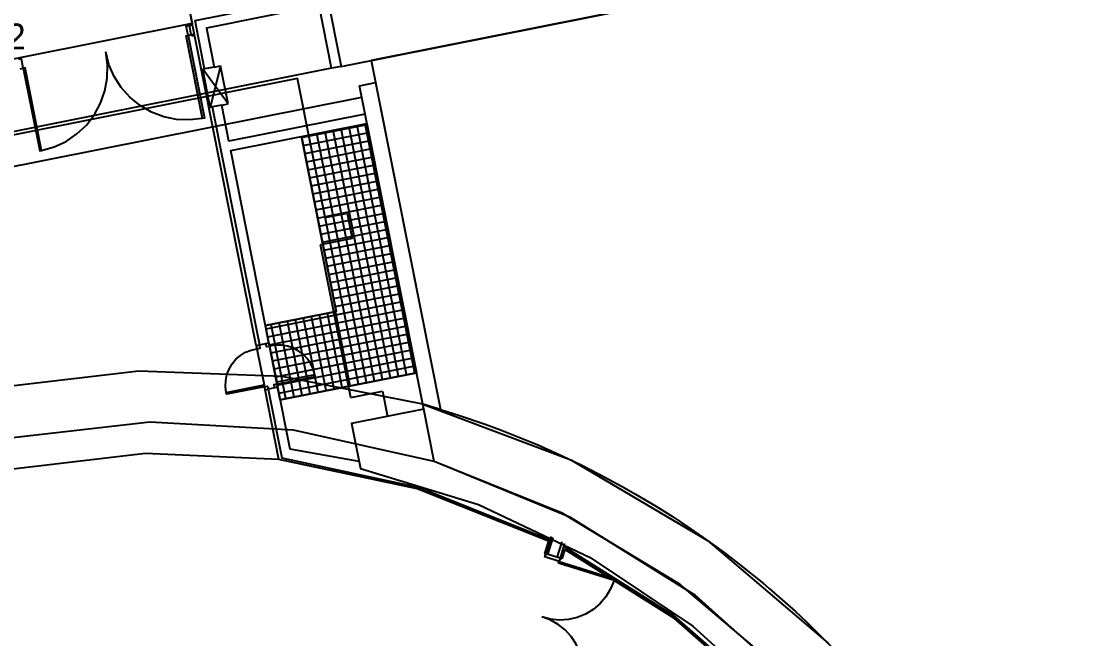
# Model space of a CAD drawing. Extents: x 434377 to 434597, y 4588623 to 4588679.
# Drawn here: x 434498.62 to 434515.08, y 4588647.49 to 4588657.04 of the extents above; entities that cross this region are included whole.
import ezdxf

# ---------------------------------------------------------------- set-up
doc = ezdxf.new("R2010")
doc.units = 0
for name, color, linetype in [('01_D_ElementsAux_l', 7, 'Continuous'), ('01_D_Envans_l', 7, 'Continuous'), ('01_D_Ocult_l', 7, 'Continuous'), ('01_D_Reixes_l', 7, 'Continuous'), ('01_D_Revestiments_l', 7, 'Continuous'), ('01_E_Mur_p', 7, 'Continuous'), ('01_L_AndanaV2_p', 7, 'Continuous'), ('01_T_Altres_t', 7, 'Continuous'), ('15_D_Andanes_p', 7, 'Continuous')]:
    doc.layers.add(name, color=color, linetype=linetype)

msp = doc.modelspace()

# ---------------------------------------------------------------- linework, layer by layer
at = {"layer": '01_D_ElementsAux_l'}
for p, q in [((434503.567, 4588656.346), (434546.267, 4588664.832)), ((434502.254, 4588652.029), (434501.137, 4588657.647)), ((434501.214, 4588657), (434501.264, 4588657.01)), ((434501.251, 4588656.814), (434501.214, 4588657)), ((434501.218, 4588656.98), (434501.268, 4588656.99)), ((434501.297, 4588656.843), (434501.247, 4588656.833)), ((434501.301, 4588656.824), (434501.251, 4588656.814)), ((434501.406, 4588656.298), (434501.455, 4588656.307)), ((434501.817, 4588655.768), (434501.425, 4588656.302)), ((434501.542, 4588655.713), (434501.425, 4588656.302)), ((434501.7, 4588656.356), (434501.542, 4588655.713)), ((434501.602, 4588656.337), (434501.7, 4588656.356)), ((434501.817, 4588655.768), (434501.7, 4588656.356)), ((434501.523, 4588655.709), (434501.572, 4588655.719)), ((434501.719, 4588655.748), (434501.817, 4588655.768)), ((434502.254, 4588652.029), (434502.303, 4588652.038)), ((434502.264, 4588651.979), (434502.375, 4588651.42)), ((434502.46, 4588652.018), (434502.571, 4588651.459)), ((434502.391, 4588651.342), (434502.44, 4588651.352)), ((434502.605, 4588650.265), (434502.391, 4588651.342))]:
    msp.add_line(p, q, dxfattribs=at)
for points in [[(434501.247, 4588656.833), (434501.198, 4588656.823), (434501.169, 4588656.971), (434501.218, 4588656.98)], [(434501.422, 4588655.542), (434501.169, 4588656.818), (434501.198, 4588656.823), (434501.452, 4588655.548), (434501.422, 4588655.542), (434501.221, 4588655.519), (434501.019, 4588655.527), (434500.821, 4588655.568), (434500.631, 4588655.64), (434500.456, 4588655.74), (434500.299, 4588655.868), (434500.164, 4588656.018), (434500.054, 4588656.189), (434499.973, 4588656.374), (434499.923, 4588656.57)], [(434498.931, 4588655.047), (434498.677, 4588656.322), (434498.648, 4588656.317), (434498.901, 4588655.042), (434498.931, 4588655.047), (434499.126, 4588655.102), (434499.309, 4588655.187), (434499.477, 4588655.301), (434499.624, 4588655.439), (434499.748, 4588655.6), (434499.844, 4588655.777), (434499.911, 4588655.968), (434499.947, 4588656.167), (434499.951, 4588656.37), (434499.923, 4588656.57)], [(434498.599, 4588656.307), (434498.648, 4588656.317), (434498.619, 4588656.464), (434498.57, 4588656.454)], [(434501.787, 4588651.303), (434502.375, 4588651.42), (434502.381, 4588651.391), (434501.792, 4588651.274), (434501.787, 4588651.303), (434501.776, 4588651.395), (434501.781, 4588651.487), (434501.8, 4588651.578), (434501.833, 4588651.664), (434501.88, 4588651.743), (434501.94, 4588651.814), (434502.01, 4588651.875), (434502.088, 4588651.923), (434502.174, 4588651.958), (434502.264, 4588651.979)], [(434502.254, 4588652.029), (434502.264, 4588651.979), (434502.313, 4588651.989), (434502.303, 4588652.038)], [(434502.45, 4588652.067), (434502.46, 4588652.018), (434502.411, 4588652.009), (434502.401, 4588652.058)], [(434503.16, 4588651.576), (434502.571, 4588651.459), (434502.577, 4588651.43), (434503.166, 4588651.547), (434503.16, 4588651.576), (434503.135, 4588651.665), (434503.095, 4588651.749), (434503.043, 4588651.825), (434502.979, 4588651.892), (434502.905, 4588651.947), (434502.823, 4588651.99), (434502.735, 4588652.019), (434502.644, 4588652.034), (434502.551, 4588652.033), (434502.46, 4588652.018)], [(434502.391, 4588651.342), (434502.381, 4588651.391), (434502.43, 4588651.401), (434502.44, 4588651.352)], [(434502.587, 4588651.381), (434502.577, 4588651.43), (434502.528, 4588651.42), (434502.538, 4588651.371)], [(434506.957, 4588648.735), (434506.942, 4588648.688), (434506.722, 4588648.756), (434506.737, 4588648.804)], [(434507.792, 4588648.39), (434506.933, 4588648.659), (434506.942, 4588648.688), (434507.801, 4588648.419), (434507.792, 4588648.39), (434507.74, 4588648.261), (434507.667, 4588648.141), (434507.577, 4588648.035), (434507.471, 4588647.945), (434507.351, 4588647.872), (434507.222, 4588647.82), (434507.086, 4588647.789), (434506.947, 4588647.78), (434506.808, 4588647.793), (434506.673, 4588647.829)], [(434507.272, 4588646.73), (434506.413, 4588646.998), (434506.405, 4588646.97), (434507.263, 4588646.701), (434507.272, 4588646.73), (434507.303, 4588646.866), (434507.312, 4588647.005), (434507.298, 4588647.144), (434507.262, 4588647.279), (434507.206, 4588647.407), (434507.129, 4588647.523), (434507.035, 4588647.626), (434506.926, 4588647.713), (434506.804, 4588647.781), (434506.673, 4588647.829)]]:
    msp.add_lwpolyline(points, dxfattribs=at)
at = {"layer": '01_D_Envans_l'}
for p, q in [((434506.821, 4588649.071), (434506.722, 4588648.756)), ((434506.766, 4588648.795), (434506.848, 4588649.057)), ((434506.983, 4588648.988), (434506.909, 4588648.75)), ((434506.957, 4588648.735), (434506.737, 4588648.804)), ((434507.028, 4588648.964), (434506.942, 4588648.688))]:
    msp.add_line(p, q, dxfattribs=at)
for points in [[(434503.345, 4588657.464), (434503.567, 4588656.346), (434503.42, 4588656.317), (434503.227, 4588657.287), (434501.482, 4588656.94), (434501.602, 4588656.337), (434501.455, 4588656.307), (434501.306, 4588657.058)], [(434512.949, 4588643.514), (434511.834, 4588645.334), (434510.444, 4588646.954), (434508.815, 4588648.332), (434506.987, 4588649.435), (434505.008, 4588650.233), (434504.847, 4588651.042), (434503.728, 4588650.819), (434503.866, 4588650.126), (434505.695, 4588649.569), (434507.423, 4588648.749), (434509.012, 4588647.685), (434510.427, 4588646.399), (434511.639, 4588644.92), (434512.62, 4588643.279)]]:
    msp.add_lwpolyline(points, close=True, dxfattribs=at)
for points in [[(434503.939, 4588655.609), (434501.83, 4588655.19), (434501.719, 4588655.748), (434501.572, 4588655.719), (434502.303, 4588652.038), (434502.45, 4588652.067), (434501.859, 4588655.043), (434503.968, 4588655.462)], [(434502.952, 4588655.26), (434503.49, 4588652.553), (434502.397, 4588652.336)], [(434503.845, 4588650.233), (434502.777, 4588650.424), (434502.587, 4588651.381), (434502.44, 4588651.352), (434502.651, 4588650.29), (434504.782, 4588649.831), (434506.805, 4588649.022)], [(434512.579, 4588643.249), (434511.538, 4588644.976), (434510.241, 4588646.52), (434508.721, 4588647.844), (434507.013, 4588648.916)]]:
    msp.add_lwpolyline(points, dxfattribs=at)
at = {"layer": '01_D_Ocult_l'}
for p, q in [((434503.42, 4588656.317), (434491.189, 4588653.886)), ((434491.293, 4588653.366), (434503.887, 4588655.869)), ((434503.318, 4588654.007), (434503.661, 4588654.076)), ((434503.319, 4588654.008), (434503.661, 4588654.076)), ((434503.661, 4588654.076), (434503.739, 4588653.683)), ((434503.661, 4588654.076), (434503.739, 4588653.683)), ((434503.739, 4588653.683), (434503.25, 4588653.586)), ((434503.739, 4588653.683), (434503.25, 4588653.586)), ((434503.719, 4588651.225), (434503.25, 4588653.586)), ((434503.719, 4588651.225), (434504.208, 4588651.323)), ((434504.208, 4588651.323), (434504.286, 4588650.93))]:
    msp.add_line(p, q, dxfattribs=at)
for points in [[(434503.318, 4588654.007), (434502.89, 4588656.161), (434492.101, 4588654.016), (434492.529, 4588651.863), (434492.184, 4588651.794), (434492.262, 4588651.402), (434492.755, 4588651.5)], [(434504.831, 4588651.119), (434502.655, 4588651.548), (434500.438, 4588651.633), (434498.235, 4588651.372), (434496.1, 4588650.771), (434494.084, 4588649.845), (434492.237, 4588648.616)], [(434505.008, 4588650.233), (434502.832, 4588650.72), (434500.606, 4588650.84), (434498.391, 4588650.588), (434496.248, 4588649.974), (434494.237, 4588649.012), (434492.413, 4588647.73)], [(434502.605, 4588650.265), (434500.539, 4588650.357), (434498.485, 4588650.117), (434496.495, 4588649.553), (434494.621, 4588648.679)]]:
    msp.add_lwpolyline(points, dxfattribs=at)
at = {"layer": '01_D_Reixes_l'}
for p, q in [((434502.955, 4588655.246), (434503.971, 4588655.448)), ((434504.458, 4588651.552), (434503.692, 4588655.407)), ((434504.582, 4588651.577), (434503.816, 4588655.432)), ((434504.707, 4588651.602), (434503.941, 4588655.457)), ((434502.98, 4588655.121), (434503.996, 4588655.323)), ((434503.835, 4588651.429), (434503.069, 4588655.284)), ((434503.96, 4588651.453), (434503.193, 4588655.308)), ((434504.084, 4588651.478), (434503.318, 4588655.333)), ((434504.209, 4588651.503), (434503.443, 4588655.358)), ((434504.333, 4588651.528), (434503.567, 4588655.383)), ((434503.005, 4588654.997), (434504.021, 4588655.199)), ((434503.03, 4588654.872), (434504.045, 4588655.074)), ((434503.054, 4588654.748), (434504.07, 4588654.949)), ((434503.079, 4588654.623), (434504.095, 4588654.825)), ((434503.104, 4588654.498), (434504.12, 4588654.7)), ((434503.129, 4588654.374), (434504.144, 4588654.576)), ((434503.153, 4588654.249), (434504.169, 4588654.451)), ((434503.178, 4588654.125), (434504.194, 4588654.327)), ((434503.203, 4588654), (434504.219, 4588654.202)), ((434503.228, 4588653.876), (434504.243, 4588654.078)), ((434503.252, 4588653.751), (434504.268, 4588653.953)), ((434503.277, 4588653.627), (434504.293, 4588653.828)), ((434503.302, 4588653.502), (434504.318, 4588653.704)), ((434503.327, 4588653.377), (434504.342, 4588653.579)), ((434503.351, 4588653.253), (434504.367, 4588653.455)), ((434503.376, 4588653.128), (434504.392, 4588653.33)), ((434503.401, 4588653.004), (434504.417, 4588653.206)), ((434503.426, 4588652.879), (434504.441, 4588653.081)), ((434503.45, 4588652.755), (434504.466, 4588652.956)), ((434503.475, 4588652.63), (434504.491, 4588652.832)), ((434502.406, 4588652.288), (434504.516, 4588652.707)), ((434502.431, 4588652.164), (434504.541, 4588652.583)), ((434502.456, 4588652.039), (434504.565, 4588652.458)), ((434503.088, 4588651.28), (434502.86, 4588652.428)), ((434503.212, 4588651.305), (434502.984, 4588652.453)), ((434503.337, 4588651.33), (434503.109, 4588652.477)), ((434503.461, 4588651.354), (434503.233, 4588652.502)), ((434503.586, 4588651.379), (434503.358, 4588652.527)), ((434503.71, 4588651.404), (434503.482, 4588652.552)), ((434502.481, 4588651.914), (434504.59, 4588652.334)), ((434502.714, 4588651.206), (434502.486, 4588652.354)), ((434502.839, 4588651.23), (434502.61, 4588652.378)), ((434502.963, 4588651.255), (434502.735, 4588652.403)), ((434502.505, 4588651.79), (434504.615, 4588652.209)), ((434502.53, 4588651.665), (434504.64, 4588652.084)), ((434502.555, 4588651.541), (434504.664, 4588651.96)), ((434502.58, 4588651.416), (434504.689, 4588651.835)), ((434502.605, 4588651.292), (434504.714, 4588651.711)), ((434502.625, 4588651.188), (434504.734, 4588651.607))]:
    msp.add_line(p, q, dxfattribs=at)
msp.add_lwpolyline([(434502.397, 4588652.336), (434503.49, 4588652.553), (434502.952, 4588655.26), (434503.968, 4588655.462), (434504.734, 4588651.607), (434502.625, 4588651.188)], close=True, dxfattribs=at)
at = {"layer": '01_D_Revestiments_l'}
for p, q in [((434506.778, 4588649.002), (434506.718, 4588648.81)), ((434506.737, 4588648.804), (434506.718, 4588648.81)), ((434507.031, 4588648.872), (434506.985, 4588648.726)), ((434506.957, 4588648.735), (434506.985, 4588648.726))]:
    msp.add_line(p, q, dxfattribs=at)
for points in [[(434506.778, 4588649.002), (434504.745, 4588649.811), (434502.605, 4588650.265)], [(434512.555, 4588643.232), (434511.521, 4588644.948), (434510.234, 4588646.484), (434508.726, 4588647.803), (434507.031, 4588648.872)]]:
    msp.add_lwpolyline(points, dxfattribs=at)
at = {"layer": '01_E_Mur_p'}
msp.add_lwpolyline([(434504.102, 4588656.096), (434505.107, 4588651.039), (434504.831, 4588651.119), (434503.852, 4588656.046)], close=True, dxfattribs=at)
msp.add_lwpolyline([(434510.753, 4588646.638), (434509.053, 4588648.158), (434507.119, 4588649.368), (434505.008, 4588650.233), (434504.831, 4588651.119), (434507.126, 4588650.257), (434509.239, 4588649.012), (434511.106, 4588647.423)], dxfattribs=at)
at = {"layer": '01_L_AndanaV2_p'}
msp.add_lwpolyline([(434546.267, 4588664.832), (434504.033, 4588656.439), (434505.107, 4588651.039), (434505.4, 4588650.947), (434505.795, 4588650.812), (434506.033, 4588650.724), (434506.321, 4588650.611), (434506.601, 4588650.495), (434507.001, 4588650.316), (434507.281, 4588650.182), (434507.563, 4588650.039), (434507.916, 4588649.848), (434508.126, 4588649.729), (434508.45, 4588649.536), (434508.696, 4588649.38), (434508.973, 4588649.197), (434509.173, 4588649.059), (434509.497, 4588648.824), (434509.73, 4588648.647), (434510.104, 4588648.345), (434510.194, 4588648.269), (434510.596, 4588647.915), (434510.772, 4588647.75), (434511.276, 4588647.248)], dxfattribs=at)
at = {"layer": '15_D_Andanes_p'}
msp.add_lwpolyline([(434523.693, 4588661.788), (434518.789, 4588660.814), (434518.724, 4588661.142), (434506.954, 4588658.803), (434507.019, 4588658.474), (434505.126, 4588658.098), (434505.061, 4588658.427), (434501.137, 4588657.647), (434501.264, 4588657.01), (434493.28, 4588655.423), (434493.154, 4588656.061), (434489.23, 4588655.281), (434489.296, 4588654.952), (434487.403, 4588654.576), (434487.337, 4588654.905), (434475.568, 4588652.566)], dxfattribs=at)

# ---------------------------------------------------------------- texts
at = {"layer": '01_T_Altres_t'}
msp.add_text('Andana via-2', height=0.4, dxfattribs=at).set_placement((434495.532, 4588656.61))

doc.saveas('drawing.dxf')
